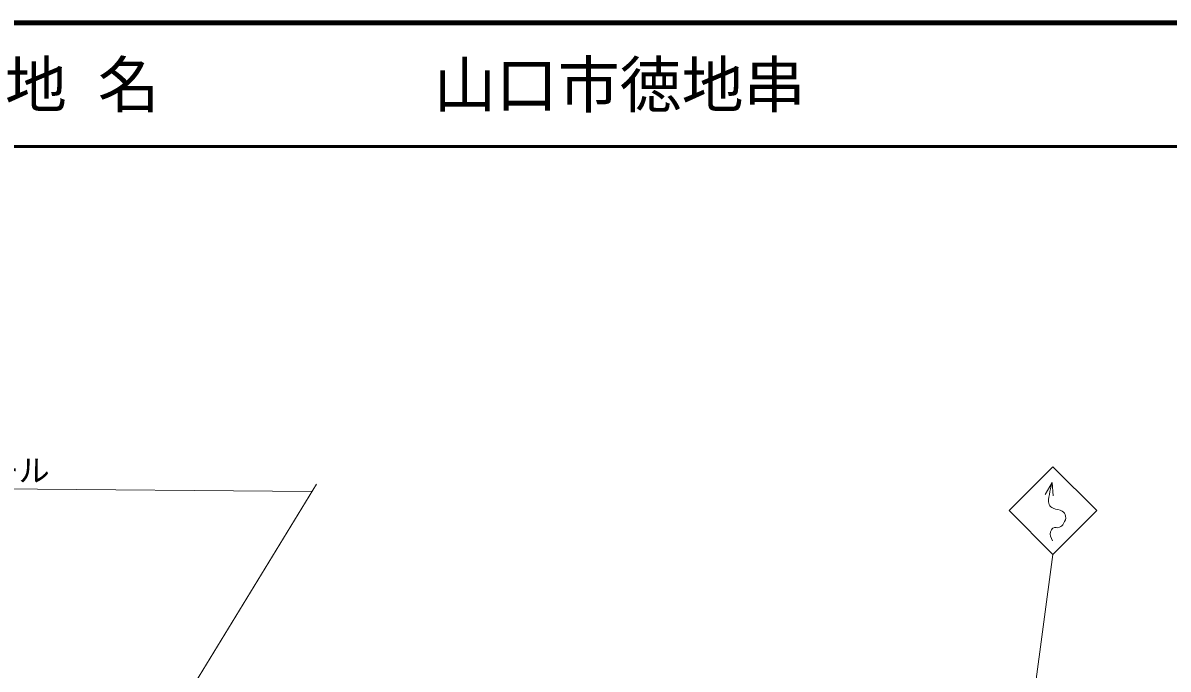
# Model space of a CAD drawing. Units: millimetres, scale not verified. Extents: x 40000 to 680000, y 20000 to 380000.
# Drawn here: x 371829 to 464311, y 327763 to 380000 of the extents above; entities that cross this region are included whole.
import ezdxf
from ezdxf.enums import TextEntityAlignment as Align

# ---------------------------------------------------------------- set-up
doc = ezdxf.new("R2010")
doc.units = ezdxf.units.MM
doc.header["$LTSCALE"] = 1000
for name, color, linetype, lineweight in [('M-STR-HTXT', 7, 'Continuous', 13), ('M-STR-STRC', 7, 'Continuous', 25), ('M-TTL', 2, 'Continuous', 140), ('M-TTL-LINE', 7, 'Continuous', 50)]:
    doc.layers.add(name, color=color, linetype=linetype, lineweight=lineweight)
doc.layers.add('M-TTL-TXT', color=7, linetype='Continuous')
doc.styles.add('ＭＳ ゴシック', font='')
doc.styles.get('ＭＳ ゴシック').set_extended_font_data('MS Gothic')

msp = doc.modelspace()

# ---------------------------------------------------------------- linework, layer by layer
at = {"layer": 'M-STR-HTXT'}
for p, q in [((337556, 342622), (395167, 342108)), ((372570, 305158), (395542, 342721))]:
    msp.add_line(p, q, dxfattribs=at)
at = {"layer": 'M-STR-STRC', "lineweight": 13}
for p, q in [((451478, 340571), (455013, 344107)), ((455013, 344107), (458549, 340571)), ((454941, 342848), (454397, 341878)), ((454941, 342848), (455036, 341783)), ((455013, 337036), (451478, 340571)), ((458549, 340571), (455013, 337036)), ((447827, 283615), (455013, 337036))]:
    msp.add_line(p, q, dxfattribs=at)
msp.add_open_spline([(454988, 338140), (454858, 338404), (454713, 338601), (454823, 338873), (454872, 338997), (454907, 339075), (455012, 339157), (455174, 339283), (455353, 339128), (455532, 339228), (455687, 339314), (455777, 339382), (455864, 339536), (455981, 339745), (456088, 339894), (456029, 340127), (455984, 340308), (455926, 340427), (455769, 340529), (455517, 340694), (455304, 340630), (455036, 340766), (454878, 340845), (454778, 340913), (454704, 341073), (454573, 341359), (454694, 341565), (454728, 341878), (454769, 342263), (454816, 342408), (454941, 342848)], degree=3, knots=[0, 0, 0, 0, 1, 1, 1, 2, 2, 2, 3, 3, 3, 4, 4, 4, 5, 5, 5, 6, 6, 6, 7, 7, 7, 8, 8, 8, 9, 9, 9, 10, 10, 10, 10], dxfattribs=at)
at = {"layer": 'M-TTL'}
msp.add_line((680000, 380000), (40000, 380000), dxfattribs=at)
at = {"layer": 'M-TTL-LINE'}
msp.add_line((40000, 370000), (680000, 370000), dxfattribs=at)

# ---------------------------------------------------------------- texts
at = {"layer": 'M-STR-HTXT', "style": 'ＭＳ ゴシック'}
msp.add_text('ガードレール', height=1833, rotation=359.489, dxfattribs=at).set_placement((366478, 342414), align=Align.BOTTOM_CENTER)
at = {"layer": 'M-TTL-TXT', "style": 'ＭＳ ゴシック'}
for s, p in [('地 名', (370380, 375000)), ('山口市徳地串', (405024, 375000))]:
    msp.add_text(s, height=3666, dxfattribs=at).set_placement(p, align=Align.MIDDLE_LEFT)

doc.saveas('drawing.dxf')
